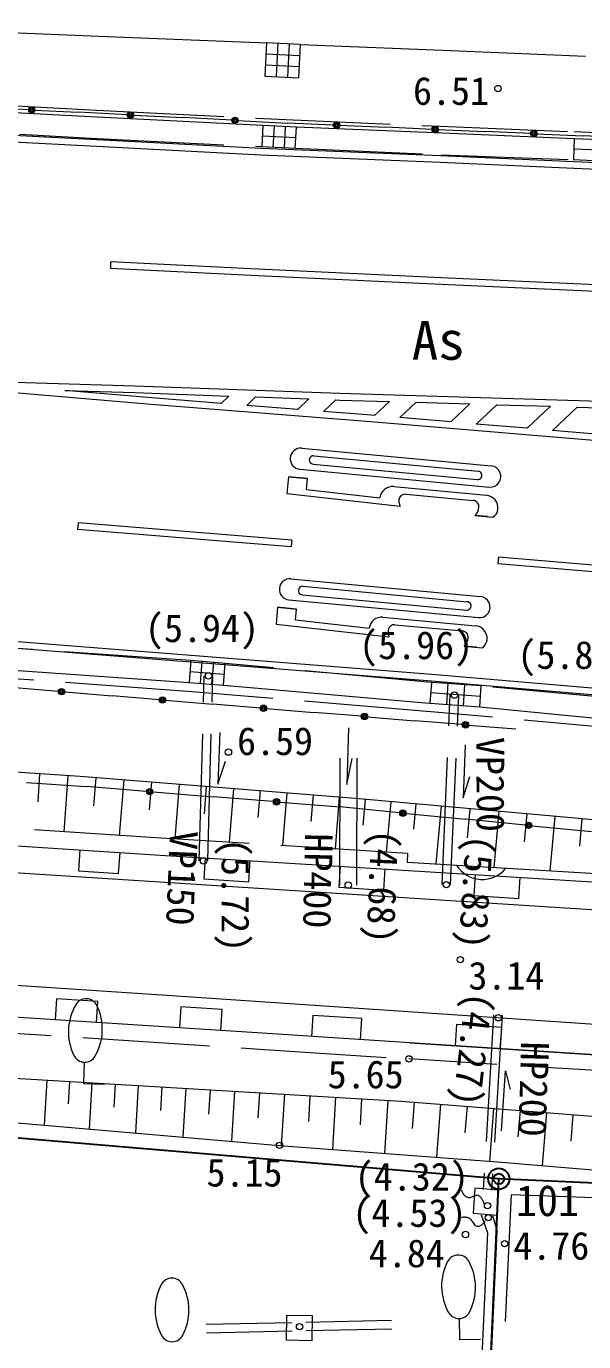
# Model space of a CAD drawing. Units: millimetres, scale not verified. Extents: x -107123 to 114729, y -74161 to 66839.
# Drawn here: x -3093 to 10080, y 193 to 31262 of the extents above; entities that cross this region are included whole.
import ezdxf
from ezdxf.enums import TextEntityAlignment as Align

# ---------------------------------------------------------------- set-up
doc = ezdxf.new("R2010")
doc.units = ezdxf.units.MM
doc.header["$LTSCALE"] = 500
doc.header["$PDMODE"] = 32
doc.header["$PDSIZE"] = 250
doc.linetypes.add('DASHED', pattern=[7.5, 6, -1.5])
for name, color, linetype, lineweight in [('1-0_一 般', 7, 'Continuous', 9), ('1-2_躯体', 1, 'Continuous', 30), ('1-8_0', 8, 'Continuous', 13)]:
    doc.layers.add(name, color=color, linetype=linetype, lineweight=lineweight)
doc.styles.add('ＭＳ ゴシック', font='')
doc.styles.get('ＭＳ ゴシック').set_extended_font_data('MS Gothic')

msp = doc.modelspace()

# ---------------------------------------------------------------- linework, layer by layer
at = {"layer": '1-0_一 般'}
for p, q in [((2852.8, 30859.6), (2814.2, 30072.3)), ((3118.9, 30846.6), (3080.3, 30059.3)), ((2573.8, 30610.2), (3372.1, 30571.1)), ((2560.9, 30347.8), (3359.3, 30308.7)), ((-3026.8, 29288.8), (-4062.1, 29341.1)), ((-2902.6, 29282.5), (-1867.2, 29230.1)), ((-701.6, 29170.5), (-1867.2, 29230.1)), ((-561.8, 29163.4), (603.8, 29103.8)), ((1769.4, 29044.3), (603.8, 29103.8)), ((1909.3, 29037.1), (3074.9, 28977.6)), ((2761.7, 28902.6), (2736.7, 28407.7)), ((4174, 28929.7), (3074.9, 28977.6)), ((4305.9, 28923.9), (5405, 28876)), ((3276.6, 28628.5), (2485.6, 28668.5)), ((3025.4, 28889.3), (3000.4, 28394.3)), ((6504.1, 28828.1), (5405, 28876)), ((6636, 28822.4), (7735.1, 28774.5)), ((8834.2, 28726.6), (7735.1, 28774.5)), ((8966.1, 28720.8), (10065.2, 28672.9)), ((11240.7, 28622.3), (10065.2, 28672.9)), ((10652.6, 28324.4), (9845.6, 28358.5)), ((-1099.2, 25699), (-1106.8, 25549.2)), ((1695.5, 22528.9), (1512, 22355.1)), ((2326.2, 22506.3), (2116.1, 22307.4)), ((2326.2, 22506.3), (3587.6, 22461.3)), ((3587.6, 22461.3), (3324.4, 22212.1)), ((4218.3, 22438.7), (3928.6, 22164.4)), ((5486.7, 22400.2), (5136.1, 22068.3)), ((6121.1, 22381.2), (5737.5, 22018)), ((6121.1, 22381.2), (7390.1, 22343.2)), ((3324.4, 22212.1), (2116.1, 22307.4)), ((7390.1, 22343.2), (6940.4, 21917.5)), ((8024.5, 22324.2), (7541.8, 21867.2)), ((8024.5, 22324.2), (9293.4, 22286.2)), ((9293.4, 22286.2), (8744.6, 21766.6)), ((9927.9, 22267.3), (9345.8, 21716.1)), ((6940.4, 21917.5), (5737.5, 22018)), ((8744.7, 21766.7), (7541.8, 21867.2)), ((10549, 21615.9), (9346.1, 21716.5)), ((3416.7, 21296.6), (7897.1, 20877.1)), ((3682.8, 20920.2), (7565.8, 20556.6)), ((3701.4, 21119.3), (7584.5, 20755.7)), ((3102.6, 20623), (3550.6, 20581)), ((3370.1, 20798.8), (7850.5, 20379.3)), ((3526.5, 20323.8), (3550.6, 20581)), ((3065.3, 20224.7), (5739.1, 19924.1)), ((3526.5, 20323.8), (5265.9, 20128.3)), ((5591.7, 20389.9), (7782.1, 20184.8)), ((5876.4, 20212.6), (7469.4, 20063.4)), ((7805.2, 19680.5), (7510.1, 19708.1)), ((7512.8, 19707.8), (7934.6, 19668.3)), ((-1868.9, 19534.1), (-1881.1, 19384.6)), ((-1881.1, 19384.6), (3170.2, 18974.2)), ((3182.3, 19123.7), (-1868.9, 19534.1)), ((3182.3, 19123.7), (3170.2, 18974.2)), ((8063.9, 18723), (8051.3, 18573.5)), ((13158.3, 18293.7), (8063.9, 18723)), ((8051.3, 18573.5), (13145.7, 18144.2)), ((3160.8, 18212.6), (7641.2, 17793.1)), ((3445.5, 18035.3), (7328.5, 17671.7)), ((3114.1, 17714.8), (7594.5, 17295.3)), ((3426.8, 17836.2), (7309.8, 17472.6)), ((2846.6, 17539), (3294.6, 17497)), ((3270.5, 17239.8), (3294.6, 17497)), ((3270.5, 17239.8), (5009.9, 17044.3)), ((5335.7, 17305.9), (7526.1, 17100.8)), ((5620.4, 17128.6), (7213.4, 16979.4)), ((7549.2, 16596.5), (7254.1, 16624.1)), ((7256.9, 16623.8), (7678.6, 16584.3)), ((1022.9, 15743.8), (1065.3, 16259.2)), ((1293.7, 15721.5), (1336.1, 16237)), ((773.4, 16023.8), (1585.6, 15957)), ((-2328.3, 15551.9), (-3454.1, 15644.3)), ((-2193.2, 15540.8), (-1067.5, 15448.5)), ((1564.4, 15699.2), (6427.9, 15273.1)), ((6873, 15738.6), (6837.5, 15243.7)), ((7265, 15710.5), (7229.5, 15215.6)), ((58.2, 15356.1), (-1067.5, 15448.5)), ((193.3, 15345), (1319, 15252.6)), ((2444.7, 15160.2), (1319, 15252.6)), ((7639.3, 15434.9), (6463.2, 15519.3)), ((2579.8, 15149.1), (3705.6, 15056.7)), ((4831.3, 14964.4), (3705.6, 15056.7)), ((4966.4, 14953.3), (6092.1, 14860.9)), ((7621.6, 15187.5), (10879, 14871.5)), ((7217.8, 14768.5), (6092.1, 14860.9)), ((7352.9, 14757.4), (8478.6, 14665)), ((-3088.3, 13398.5), (-1675, 13304.7)), ((-2779.1, 13606), (-2823.2, 12942.1)), ((-2115.2, 13561.8), (-2203.3, 12235.7)), ((-1452.5, 13512.8), (-1505.5, 12850.4)), ((-790.1, 13459.9), (-894.6, 12153.1)), ((-136.7, 13407.6), (-189, 12754.2)), ((-261.1, 13191), (-1675, 13304.7)), ((-91.5, 13177.3), (1322.3, 13063.6)), ((516.7, 13355.3), (414, 12071.2)), ((1158.8, 13304), (1107.4, 12661.9)), ((2736.1, 12949.8), (1322.3, 13063.6)), ((1800.8, 13252.6), (1699.9, 11990.7)), ((2431.8, 13202.2), (2381.3, 12571.2)), ((3062.7, 13151.7), (2963.5, 11911.7)), ((3682.7, 13102.1), (3633.1, 12482.1)), ((4302.7, 13052.5), (4205.3, 11834)), ((2905.8, 12936.1), (4319.6, 12822.4)), ((5722.6, 12685.7), (4319.6, 12822.4)), ((10582.4, 12492.5), (4686.9, 13021.8)), ((4911.8, 13001.6), (4857.2, 12392.8)), ((5520.6, 12946.9), (5413.9, 11758.3)), ((6114.9, 12893.6), (6061.5, 12299.3)), ((6709.2, 12840.2), (6586.8, 11476.4)), ((7391.1, 12779), (7329.9, 12097.1)), ((5890.9, 12669.3), (7293.9, 12532.7)), ((8696.8, 12396), (7293.9, 12532.7)), ((8073.1, 12717.8), (7954.3, 11395)), ((8734.4, 12658.4), (8675.1, 11997)), ((9395.8, 12599), (9280.6, 11316.1)), ((10037.2, 12541.4), (9979.7, 11900)), ((8865.2, 12379.6), (10268.1, 12242.9)), ((5919.7, 11726.7), (5906.8, 11516.8)), ((5906.8, 11516.8), (12910.7, 11100.2)), ((-1724, 6794.7), (-1742.5, 6295.1)), ((-4160.7, 6466.5), (5765.3, 5873.9)), ((-2608.7, 6373.8), (-2672.4, 5307.3)), ((-2075.5, 6342), (-2107.3, 5808.8)), ((-1742.5, 6295.1), (-1242.8, 6276.7)), ((-1542.2, 6310.2), (-1607.5, 5216.2)), ((-995.2, 6277.5), (-1027.9, 5730.5)), ((-448.2, 6244.9), (-515.2, 5122.6)), ((112.9, 6211.4), (79.4, 5650.3)), ((674, 6177.9), (605.3, 5026.7)), ((1249.6, 6143.5), (1215.2, 5567.9)), ((1825.1, 6109.1), (1754.6, 4928.3)), ((2415.6, 6073.9), (2380.3, 5483.5)), ((3006, 6038.6), (2933.7, 4827.7)), ((3611.4, 6002.5), (3575.3, 5397)), ((4216.9, 5966.3), (4143.4, 4735.5)), ((4832.3, 5929.6), (4795.5, 5314.2)), ((5447.7, 5892.9), (5373, 4641.8)), ((6072.8, 5849.8), (6023.8, 5225)), ((6697.5, 5800.8), (6599.3, 4548.3)), ((7323.8, 5751.6), (7274.6, 5125.4)), ((7950, 5702.5), (7852, 4452.8)), ((8574.8, 5653.5), (8525.8, 5028.7)), ((9199.7, 5604.5), (9101.3, 4349.7)), ((9827.1, 5555.3), (9777.8, 4927.9)), ((7923.9, 3173.7), (8033.2, 2795.6)), ((7678, -5258.7), (8033.2, 2795.6)), ((3056.9, 821.5), (3050.5, 227.9)), ((3056.9, 821.5), (3659.6, 810.7)), ((3659.6, 810.7), (3653.1, 217.1)), ((7136.2, 741.2), (7145, 241.3)), ((3653.1, 217.1), (3050.5, 227.9)), ((7145, 241.3), (7644.9, 250.1))]:
    msp.add_line(p, q, dxfattribs=at)
at = {"layer": '1-0_一 般', "linetype": 'DASHED'}
for p, q in [((20055.1, 28343.6), (9856.4, 28771.5)), ((6481, 15766.7), (1606.8, 16214.7)), ((995.2, 11553.2), (1113.6, 15922.2)), ((1195.1, 11547.8), (1313.5, 15916.8)), ((10920.1, 15375.4), (7657, 15682.4)), ((6732.2, 10990.7), (6927.1, 15470.2)), ((6932, 10982), (7126.9, 15461.5)), ((4315, 10976.9), (4325.1, 14071.7)), ((4714.9, 10975.6), (4725.1, 14070.3)), ((7951.6, 7915.8), (7703.6, 3791.3)), ((8151.2, 7903.8), (7903, 3775.2)), ((8365.1, 3666.6), (7928.1, -5565.7)), ((8365.1, 3666.6), (15587.8, 3418.3)), ((1157.8, 605.9), (3186.1, 647.6)), ((3511.5, 658.1), (5539.8, 699.8)), ((1165.6, 406), (3190.2, 447.7)), ((3519.3, 458.2), (5543.9, 499.9))]:
    msp.add_line(p, q, dxfattribs=at)
at = {"layer": '1-0_一 般'}
for points in [[(-38049.9, 31112.1), (-31158.8, 30519.5), (-27555.6, 30200), (-22784.9, 29815.2), (-17098.4, 29400.5), (-10018.1, 28915.6), (-7796.1, 28764.7), (-1432.5, 28429.2), (2447.5, 28229.2), (6687.9, 28052.3), (9851.3, 27910.8), (19993.8, 27474.6), (23844.5, 27309.9), (23845.1, 27309.9)], [(29260.3, 27228.5), (23850.9, 27459.8), (20000.3, 27624.5), (9857.9, 28060.7), (6694.4, 28202.2), (2454.5, 28379.1), (-1424.7, 28579), (-7787.1, 28914.5), (-10007.9, 29065.3), (-17087.8, 29550.1), (-22773.4, 29964.8), (-27543, 30349.4), (-31145.8, 30669), (-38036.5, 31261.5)], [(-5554.3, 31204.5), (-1376.4, 31027.4), (2586.6, 30872.7)], [(3385, 30833.5), (6741.8, 30699), (10126.2, 30553.7)], [(2498.1, 28915.9), (-1417.2, 29117.2), (-6958, 29407.8)], [(9856, 28603.6), (6745.2, 28737.6), (3289.1, 28876)], [(-102585.9, 27184), (-92676, 25816.1), (-85006.3, 24761.3), (-79953.5, 24062.1), (-76934.1, 23662.2), (-70966.1, 22858.6), (-64763.5, 22019.7), (-61407, 21608.1), (-56891.6, 21104.4), (-52716.9, 20641.7), (-48587.3, 20200.8), (-44796.8, 19810.9), (-38800.4, 19226), (-36843.2, 19067.2), (-30679.3, 18558.3), (-25906.8, 18199.5), (-19715.1, 17749.8), (-15098.3, 17423), (-7594.2, 16887.1), (-3507.2, 16588.2), (6480.1, 15806), (11735.8, 15350.9), (17843.1, 14775.3), (26385.1, 13996.8)], [(26398.8, 14146.2), (17857, 14924.7), (11749.3, 15500.3), (6492.5, 15955.5), (-3495.9, 16737.8), (-7583.4, 17036.7), (-15087.7, 17572.7), (-19704.3, 17899.4), (-25895.7, 18349.1), (-30667.5, 18707.9), (-36830.9, 19216.7), (-38787.1, 19375.4), (-44781.8, 19960.2), (-48571.7, 20350), (-52700.7, 20790.9), (-56875, 21253.5), (-61389.6, 21757.1), (-64744.4, 22168.5), (-70946, 23007.2), (-76914.2, 23810.9), (-79933.4, 24210.7), (-84985.8, 24909.9), (-92655.6, 25964.7), (-102565.4, 27332.6)], [(-1106.8, 25549.2), (2209.5, 25382.9), (6881.1, 25159.8), (12807.9, 24896.9), (19331.1, 24637.4), (23747.9, 24514.5)], [(23752, 24664.4), (19336.2, 24787.3), (12814.2, 25046.8), (6888, 25309.6), (2216.8, 25532.8), (-1099.2, 25699)], [(-37444.2, 25102.4), (-34524.3, 24828.4), (-32629.2, 24671.9), (-28362.9, 24314.2), (-24095.4, 23997.7), (-18904.6, 23628.1), (-11782.4, 23134.5), (-4946.3, 22743.7), (-140, 22335), (4948.5, 21933.4), (11540.5, 21382.6), (15728.9, 21028.7), (19912.5, 20667), (23509.7, 20364.6), (28841.2, 19991.8)], [(23660.4, 22026.7), (20095, 22116.5), (15498.5, 22249.7), (10984.9, 22385.7), (4320.4, 22585.2), (-526.7, 22758.4), (-4938.7, 22893.5)], [(1512, 22355.1), (-127.8, 22484.5), (-2178.8, 22658.9)], [(-2178.8, 22658.9), (-531.6, 22608.5), (1695.5, 22528.9)], [(4218.3, 22438.7), (4315.5, 22435.2), (5486.7, 22400.2)], [(5136.1, 22068.3), (4960.7, 22082.9), (3928.6, 22164.4)], [(9927.9, 22267.3), (10980.4, 22235.7), (11196.8, 22229.2)], [(3550.6, 20581), (3102.6, 20623), (3065.3, 20224.7)], [(3550.6, 20581), (3102.6, 20623), (3065.3, 20224.7)], [(3294.6, 17497), (2846.6, 17539), (2809.3, 17140.7), (5483.1, 16840.1)], [(-7594.1, 16315.8), (-3508.8, 16061.2), (752.2, 15766)], [(4686.9, 13021.8), (-1818.4, 13542.1), (-7613.2, 13927.3), (-13081.6, 14270.3), (-19073.7, 14692.1), (-23714.2, 15003)], [(4522.3, 14694.7), (4485.6, 13351.5), (4611.7, 13969.8)], [(1482.2, 14578.8), (1429.7, 13361.5), (1612.6, 13902.6)], [(7276.7, 14286.9), (7228.6, 13042), (7390.6, 13538.9)], [(-16978.1, 12798.2), (68.8, 11686.7), (12833.4, 10899.5)], [(-16781.4, 12137), (180.7, 11046.9), (17384.9, 9946.4)], [(-1825.3, 11810.2), (-1857.8, 11311.3), (-910.8, 11249.6), (-878.2, 11748.5)], [(1132.5, 11621.1), (1101.8, 11122.1), (2165.5, 11056.5), (2196.3, 11555.5)], [(4323.7, 11424.3), (4292.9, 10925.3), (5356.6, 10859.7), (5387.4, 11358.7)], [(7514.8, 11227.5), (7484, 10728.5), (8547.8, 10662.9), (8578.5, 11161.9)], [(11864.6, 7582.9), (106.2, 8377.4), (-18780.6, 9626.4)], [(5969, 7252.3), (2484.9, 7477.6), (-9266.9, 8234.6)], [(-1432.4, 7729.9), (-1400.2, 8228.9), (-2379.5, 8291.9), (-2411.7, 7793)], [(1505.6, 7540.6), (1537.7, 8039.6), (558.4, 8102.7), (526.3, 7603.7)], [(4807.6, 7327.4), (4839.9, 7826.4), (3678.5, 7901.4), (3646.3, 7402.5)], [(8109.1, 7113.8), (8141.4, 7612.8), (7071.4, 7682), (7039.1, 7183.1)], [(5969, 7252.3), (15599.6, 6628.9), (25537.1, 5998), (33290.9, 5495.8), (44520.5, 4797.9), (49827.1, 4492.6)], [(72779.8, 3020.5), (64207.3, 3560), (56462.2, 4056.9), (49827.1, 4492.6), (44520.5, 4797.9), (33290.9, 5495.8), (25537.1, 5998), (15599.6, 6628.9), (5969, 7252.3)], [(8139.9, 5174.5), (8231.8, 6591.9), (8342.9, 6146.3)], [(5765.3, 5873.9), (15790.9, 5087.5), (25427.7, 4542.6), (32970.7, 4206.5), (43883.7, 3525), (50021.8, 3261.7)], [(-5676.6, 5564.6), (2891.2, 4831), (8046.7, 4438), (15640.3, 3802.5)], [(7658.3, 3189.5), (7804.5, 2763.9), (7451.4, -4916.5)]]:
    msp.add_lwpolyline(points, dxfattribs=at)
for points in [[(2586.6, 30872.7), (2548, 30085.4), (3346.4, 30046.2), (3385, 30833.5)], [(3289.1, 28876), (2498.1, 28915.9), (2473.1, 28421), (3264.1, 28381)], [(10663, 28569.5), (9856, 28603.6), (9835.3, 28113.5), (10642.3, 28079.4)], [(752.2, 15766), (1564.4, 15699.2), (1606.8, 16214.7), (794.6, 16281.5)], [(7657, 15682.4), (6481, 15766.7), (6445.5, 15271.8), (7621.6, 15187.5)], [(8032.7, 3184.9), (8078.2, 3773.1), (7509.9, 3817.1), (7464.4, 3228.9)]]:
    msp.add_lwpolyline(points, close=True, dxfattribs=at)
at = {"layer": '1-0_一 般', "linetype": 'DASHED'}
for points in [[(-7706.4, 29620.6), (-1424.4, 29281.6), (2512, 29080.1)], [(-6987.6, 28913.6), (-1421.1, 28615.3), (2461.8, 28421.5)], [(2512, 29080.1), (6696.8, 28899.9), (9856.4, 28771.5)], [(3264.1, 28381), (6711.4, 28229.5), (9834, 28113.5)], [(794.6, 16281.5), (-3533.2, 16578.8), (-7551.9, 16817.6)], [(26305.2, 13245.4), (21812.7, 13662), (16572.6, 14152.9), (11659, 14602.5), (6469.6, 15071.7), (823.7, 15544.2), (-3392.1, 15849.5), (-8771.5, 16188.8)], [(5919.7, 11726.7), (94.1, 12085.9), (-16950.5, 13197.2), (-33099.9, 14374.6)], [(-9244.3, 7858.1), (2416.2, 7104.6), (5950.4, 6873.9)], [(49846.6, 4096), (44424.7, 4452.9), (33251.6, 5121.6), (25564.1, 5622.1), (15508.5, 6273.6), (5950.4, 6873.9)]]:
    msp.add_lwpolyline(points, dxfattribs=at)
at = {"layer": '1-0_一 般'}
for centre, radius in [((-2964.7, 29285.6), 75), ((-2964.7, 29285.6), 49.5), ((-2964.7, 29285.6), 24.5), ((-631.7, 29167), 75), ((-631.7, 29167), 49.5), ((-631.7, 29167), 24.5), ((1839.4, 29040.7), 75), ((1839.4, 29040.7), 49.5), ((1839.4, 29040.7), 24.5), ((4240, 28926.8), 75), ((4240, 28926.8), 49.5), ((4240, 28926.8), 24.5), ((6570.1, 28825.2), 75), ((6570.1, 28825.2), 49.5), ((6570.1, 28825.2), 24.5), ((8900.2, 28723.7), 75), ((8900.2, 28723.7), 49.5), ((8900.2, 28723.7), 24.5), ((-2260.8, 15546.4), 75), ((-2260.8, 15546.4), 49.5), ((-2260.8, 15546.4), 24.5), ((125.7, 15350.5), 75), ((125.7, 15350.5), 49.5), ((125.7, 15350.5), 24.5), ((2512.3, 15154.7), 75), ((2512.3, 15154.7), 49.5), ((2512.3, 15154.7), 24.5), ((4898.8, 14958.8), 75), ((4898.8, 14958.8), 49.5), ((4898.8, 14958.8), 24.5), ((7285.4, 14763), 75), ((7285.4, 14763), 49.5), ((7285.4, 14763), 24.5), ((-176.3, 13184.1), 75), ((-176.3, 13184.1), 49.5), ((-176.3, 13184.1), 24.5), ((2821, 12943), 75), ((2821, 12943), 49.5), ((2821, 12943), 24.5), ((5806.7, 12677.5), 75), ((5806.7, 12677.5), 49.5), ((5806.7, 12677.5), 24.5), ((8781, 12387.8), 75), ((8781, 12387.8), 49.5), ((8781, 12387.8), 24.5)]:
    msp.add_circle(centre, radius, dxfattribs=at)
for centre, radius, start, end in [((3393.4, 21047.7), 250, 84.65063, 264.65063), ((3692.1, 21019.7), 100, 84.65063, 264.65063), ((7873.8, 20628.2), 250, 264.65063, 84.65063), ((7575.1, 20656.2), 100, 264.65063, 84.65063), ((5563.6, 20091.2), 300, 84.62406, 172.9054), ((5862.4, 20063.2), 150, 84.65063, 174.65063), ((6011.7, 20049.3), 300, 84.59893, 84.70234), ((7306.1, 19928.1), 300, 84.6506, 84.65066), ((6011.7, 20049.3), 300, 174.65063, 204.65066), ((7455.4, 19914.1), 150, 354.65063, 84.65063), ((7306.1, 19928.1), 300, 312.84032, 354.65063), ((7754.1, 19886.1), 300, 354.65063, 84.65065), ((7803.9, 19881.5), 250, 301.52053, 354.65063), ((3137.4, 17963.7), 250, 84.65063, 264.65063), ((3436.1, 17935.8), 100, 84.65063, 264.65063), ((7617.8, 17544.2), 250, 264.65063, 84.65063), ((7319.2, 17572.2), 100, 264.65063, 84.65063), ((5307.6, 17007.2), 300, 84.62406, 172.9054), ((5606.4, 16979.3), 150, 84.65063, 174.65063), ((5755.8, 16965.3), 300, 84.59893, 84.70234), ((7050.1, 16844.1), 300, 84.6506, 84.65066), ((7498.1, 16802.1), 300, 354.65063, 84.65065), ((5755.8, 16965.3), 300, 174.65063, 204.65066), ((7199.4, 16830.1), 150, 354.65063, 84.65063), ((7050.1, 16844.1), 300, 312.84032, 354.65063), ((7547.9, 16797.5), 250, 301.52053, 354.65063), ((7682.7, 11831.7), 719.8, 212.27178, 320.92012), ((-830.3, 7512.3), 1267.7, 149.63756, 206.13651), ((-1679.2, 8010.6), 283.3, 25.95952, 149.81455), ((-2570.8, 7576.5), 1275, 329.81455, 25.95952), ((-1713.6, 7077.9), 283.3, 205.95952, 329.81455), ((7114.7, 1957.7), 283.3, 29.08294, 152.93797), ((7989.5, 1506.4), 1267.7, 152.76098, 209.25993), ((6248.1, 1475.7), 1275, 332.93797, 29.08294), ((348.4, 1410.1), 283.3, 28.40395, 152.25898), ((1217.8, 948.4), 1267.7, 152.08199, 208.58094), ((-523.9, 938.4), 1275, 332.25898, 28.40395), ((7131.2, 1024.5), 283.3, 209.08294, 332.93797), ((353.8, 476.8), 283.3, 208.40395, 332.25898)]:
    msp.add_arc(centre, radius, start, end, dxfattribs=at)
at = {"layer": '1-2_躯体'}
msp.add_lwpolyline([(6088.7, -40899), (8073.6, 4038.8), (-62829.6, 10042.1), (-75424.2, 11611.3), (-87178.9, 13362.3), (-92161.9, 15319.6), (-94091.9, 16256.2), (-94192.9, 5468), (-94275.8, -21622.7), (-103132.8, -39969.1)], close=True, dxfattribs=at)
msp.add_lwpolyline([(6088.7, -40899), (90004.5, -41624.5), (90143.6, -25311), (90104.1, -24466.6), (90183.8, -14897.6), (90253.5, -10668.4), (89618.5, -5153.5), (87766.2, 291.4), (71387.1, 1102.3), (70139.9, 1105), (43090.5, 2465.5), (8073.6, 4038.8)], dxfattribs=at)
msp.add_circle((8073.6, 4038.8), 250, dxfattribs=at)
msp.add_point((8073.6, 4038.8), dxfattribs=at)
at = {"layer": '1-8_0'}
for points in [[(7722.2, 3459.2), (7716.9, 3477), (7711.4, 3494.2), (7705.4, 3510.7), (7698.8, 3526.6), (7691.5, 3541.9), (7683.4, 3556.7), (7674.3, 3570.8), (7664.1, 3584.5), (7652.7, 3597.6), (7639.9, 3610.2), (7625.7, 3622.4), (7609.8, 3634), (7585.8, 3646), (7561.5, 3650.3), (7537, 3648.5), (7512.4, 3642), (7487.6, 3632.4), (7462.8, 3621.3), (7437.9, 3610.1), (7413.1, 3600.4), (7388.3, 3593.7), (7363.6, 3591.5), (7339.1, 3595.5), (7314.8, 3607), (7299.1, 3618), (7284.9, 3629.3), (7272, 3641), (7260.5, 3653.2), (7250, 3665.9), (7240.5, 3679.1), (7231.9, 3692.8), (7224.1, 3707.2), (7216.9, 3722.2), (7210.1, 3737.9), (7203.7, 3754.3), (7197.6, 3771.5)], [(7747.2, 3047), (7738.9, 3032.8), (7730.1, 3019), (7720.7, 3005.5), (7710.6, 2992.5), (7699.8, 2980.1), (7688.2, 2968.4), (7675.7, 2957.5), (7662.2, 2947.4), (7647.7, 2938.3), (7632.1, 2930.3), (7615.3, 2923.5), (7597.3, 2917.9), (7569.1, 2914.7), (7545.1, 2920.3), (7524.2, 2932.9), (7505.8, 2951.2), (7489, 2973.7), (7473, 2998.9), (7457, 3025.2), (7440.1, 3051.2), (7421.5, 3075.3), (7400.4, 3096.2), (7376, 3112.2), (7347.5, 3121.9), (7332, 3124.8), (7317.5, 3127.2), (7303.8, 3129.1), (7290.6, 3130.5), (7277.7, 3131.4), (7265, 3131.7), (7252.2, 3131.5), (7239.2, 3130.8), (7225.8, 3129.4), (7211.7, 3127.5), (7196.8, 3125), (7180.9, 3121.9)]]:
    msp.add_lwpolyline(points, dxfattribs=at)
for centre in [(8052.7, 29792), (1213.5, 15919.5), (7027, 15465.8), (1684.7, 14117.7), (1095.1, 11550.5), (4515, 10976.2), (6832.1, 10986.3), (7165.9, 9216.4), (8062.6, 7843.3), (5950.4, 6873.9), (2891.2, 4831), (7808.1, 3405.3), (7825.1, 3121.4), (7285, 2725.2), (8212.3, 2510.1), (3364.6, 547.3)]:
    msp.add_circle(centre, 75, dxfattribs=at)

# ---------------------------------------------------------------- texts
at = {"layer": '1-0_一 般', "style": 'ＭＳ ゴシック'}
msp.add_text('As', height=916.4, dxfattribs=at).set_placement((6017.2, 23111.4), align=Align.BOTTOM_LEFT)
for s, rotation, p in [('VP200', 270.348, (7342.3, 14474.2)), ('VP150', 267.665, (105.3, 12285.1)), ('HP400', 268.935, (3294.7, 12208.5)), ('HP200', 268.446, (8404, 7292))]:
    msp.add_text(s, height=659.8, rotation=rotation, dxfattribs=at).set_placement(p, align=Align.BOTTOM_LEFT)
at = {"layer": '1-2_躯体', "style": 'ＭＳ ゴシック'}
msp.add_text('101', height=733.1, dxfattribs=at).set_placement((8476.8, 2940.7), align=Align.BOTTOM_LEFT)
at = {"layer": '1-8_0', "color": 7, "style": 'ＭＳ ゴシック'}
for s, p in [('6.51', (6046.4, 29208.3)), ('(5.94)', (-287.4, 16519.4)), ('(5.96)', (4773.6, 16117.4)), ('(5.89)', (8514.6, 15886.1)), ('6.59', (1888.2, 13850.7)), ('3.14', (7354.6, 8312.1)), ('5.65', (4029.3, 5979.7)), ('5.15', (1166.1, 3659.4)), ('(4.32)', (4669.8, 3565.1)), ('(4.53)', (4614.8, 2707)), ('4.84', (5002.1, 1754.4)), ('4.76', (8416.7, 1932.7))]:
    msp.add_text(s, height=659.8, dxfattribs=at).set_placement(p, align=Align.BOTTOM_LEFT)
for s, rotation, p in [('(4.68)', 267.747, (4859.9, 12309.3)), ('(5.72)', 269.88, (1326.9, 12089.3)), ('(5.83)', 266.279, (7101.9, 12190.7)), ('(4.27)', 263.433, (7096.7, 8491.5))]:
    msp.add_text(s, height=659.8, rotation=rotation, dxfattribs=at).set_placement(p, align=Align.BOTTOM_LEFT)

doc.saveas('drawing.dxf')
